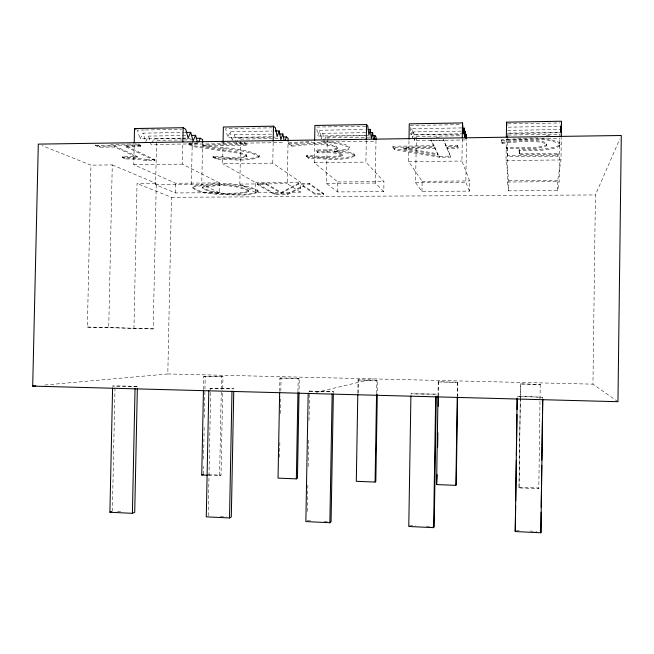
<?xml version="1.0" encoding="UTF-8"?>
<svg xmlns="http://www.w3.org/2000/svg" width="654" height="654" viewBox="0 0 654 654"><rect width="100%" height="100%" fill="white"/><g stroke="black" fill="none" stroke-linecap="round" stroke-linejoin="round"><path stroke-width="0.49" stroke-dasharray="3.27 2.45" d="M617.956 401.703L592.957 384.16L595.418 194.949L619.681 139.212M501.994 142.237C516.398 141.264 531.538 138.174 545.64 142.474L546.801 144.101L546.392 144.951C533.934 149.717 519.742 146.848 506.67 147.485L506.654 148.507C519.726 147.869 533.909 150.731 546.376 145.989L546.785 145.147L545.632 143.528C531.522 139.245 516.382 142.327 501.978 143.283L501.618 139.686C520.658 139.237 541.782 134.749 559.718 142.686L560.102 144.959L559.252 146.39C546.744 151.761 532.438 149.979 519.112 150.534L519.129 149.521C532.454 148.957 546.769 150.747 559.268 145.352L560.11 143.913M502.893 143.275L502.91 142.22M507.684 137.397L507.872 133.514L559.963 132.713L559.113 181.624L557.576 190.559L508.722 190.862L508.869 180.618L506.008 160.549L506.335 138.329M508.722 190.862L507.365 182.025L507.872 133.514M519.407 153.813L558.197 153.338L558.181 154.336L519.399 154.802L519.129 149.521M540.22 384.217L538.798 488.726L519.014 487.925L520.502 383.947L540.261 384.421L520.502 383.947M519.014 487.925L520.339 398.956M520.355 397.943L520.559 383.743M546.785 145.147L546.801 144.101M506.67 147.485L507.733 156.764L557.919 156.183L557.936 155.194L507.741 155.791M557.576 190.559L557.723 180.226L560.993 159.944L561.296 137.528M462.272 138.975L461.937 161.039L469.637 180.929L469.482 191.107L421.961 191.409L415.601 182.728L416.353 136.424L415.511 134.937L461.029 134.233M421.961 191.409L422.124 181.297L408.636 161.628L408.987 140.185M434.027 146.733L431.002 140.724L431.019 139.662L434.043 145.703L434.027 146.733L392.776 147.289L392.792 146.267L434.043 145.703M438.09 154.826L434.935 148.532L434.951 147.518L403.714 147.935L403.698 148.948L438.09 154.826L434.951 147.518M446.976 147.354L446.96 148.376L458.086 148.229L458.102 147.207L446.976 147.354L450.802 157.115L439.79 157.246L439.807 156.273L394.468 148.613L392.792 146.267M437.992 396.177L438.221 381.952L438.662 381.756L457.816 382.222L457.596 396.422M438.433 396.054L438.662 381.756M446.167 146.57L443.535 139.482L446.167 146.57L457.399 146.414L458.086 148.229M457.399 146.414L457.416 145.384L446.183 145.54M457.244 396.684L457.816 382.222M469.482 191.107L465.844 182.343L466.498 139.654M501.978 143.283L501.618 139.686M317.803 152.783L317.819 151.802L315.808 150.019L315.792 151.009L317.803 152.783C325.937 153.2 334.922 151.597 342.5 155.121L342.214 156.126C330.474 158.677 318.253 156.993 306.358 156.363L306.383 155.399C318.269 156.028 330.491 157.728 342.23 155.162L342.516 154.148C334.938 150.608 325.954 152.21 317.819 151.802M323.632 194.295L323.648 193.527L309.236 183.3L298.338 183.382L281.146 192.456L266.284 183.635L257.333 183.7L257.316 184.51L274.95 194.581L287.719 194.508L303.423 186.415L315.122 194.344L323.632 194.295L309.219 184.117L298.33 184.199L281.13 193.216L266.268 184.444L257.316 184.51M366.273 140.798L365.905 162.102L383.963 181.599L383.792 191.647L337.554 191.941L326.46 183.414L327.245 139.776M306.358 156.363L308.941 158.481C323.983 158.178 340.848 161.824 354.983 156.077L354.64 155.194L352.293 154.009L347.65 152.995L334.627 151.736L334.644 150.747L347.65 148.981L349.571 147.428L349.072 146.414C340.62 141.468 330.066 142.147 320.583 141.428M334.783 151.883L334.644 150.747M337.211 148.581L336.761 146.741L335.608 145.916L325.733 143.79L307.666 143.643L291.537 145.262L288.569 142.834L288.553 143.864L291.521 146.275L307.65 144.665L325.717 144.82L333.932 146.267L336.745 147.755L337.211 148.581L336.802 149.251C330.156 151.654 322.749 150.551 315.792 151.009M333.344 393.495L333.377 391.46L308.222 391.133L333.377 391.46M337.554 191.941L337.734 181.967L314.222 162.674L314.607 141.55M342.721 155.66L342.737 154.687M334.627 151.736L347.634 149.979L349.007 149.284L349.571 147.428M354.983 156.077L354.656 154.213C348.607 151.074 341.421 151.475 334.799 150.894M357.82 393.177L358.049 380.007L358.858 379.827L377.522 380.276L377.301 393.561M358.629 393.062L358.858 379.827M383.792 191.647L375.273 183.038L375.985 141.076M376.581 393.667L376.802 380.456L377.522 380.276M439.79 157.246L394.452 149.627L394.468 148.613M208.691 475.303L219.597 475.744L221.551 376.696L222.965 376.532L222.703 389.751M219.597 475.744L221.019 475.131L222.679 390.765M223.063 142.302L222.638 163.688L272.775 163.132L300.595 182.262L300.407 192.17L255.403 192.456L239.838 184.076L240.721 139.081L238.653 137.651L237.909 139.523M244.269 142.384L247.114 144.354L247.098 145.376L244.244 143.414L244.269 142.384L220.97 142.727M246.926 156.682L246.362 154.606L239.078 152.243L192.668 145.572L188.556 143.193L188.532 144.215L192.644 146.57L239.053 153.216L246.337 155.562L246.926 156.682C236.004 159.895 224.159 157.54 212.926 157.189L212.942 156.241C224.175 156.592 236.029 158.955 246.942 155.726M248.504 191.589L248.095 190.003C234.361 183.709 217.39 183.749 202.846 186.856L202.568 188.368C215.869 195.693 233.404 194.859 248.038 192.284L248.504 191.589L248.087 190.78C234.328 184.51 217.381 184.551 202.83 187.641L202.568 188.368M255.403 192.456L255.591 182.613L222.638 163.688M258.126 191.99L257.897 190.183C238.661 181.64 213.654 182.409 193.282 186.227L192.693 187.951C200.868 194.573 213.073 193.461 223.088 194.753C234.557 194.295 247.531 196.985 258.126 191.99L257.88 190.96C238.628 182.458 213.645 183.226 193.265 187.019L192.693 187.951M203.075 144.984C221.469 148.818 242.184 146.978 259.147 155.48L259.131 156.437C242.152 147.976 221.453 149.815 203.051 145.989L203.075 144.984L247.114 144.354M266.268 184.444L266.284 183.635M272.775 163.132L273.176 142.155M274.95 194.581L274.966 193.821L257.333 183.7M281.13 193.216L281.146 192.456M279.659 391.378L279.912 378.11L281.065 377.938L299.262 378.38L299.025 391.632M279.593 457.179L279.912 439.905M280.402 413.492L280.729 396.226M280.819 391.149L281.065 377.938M300.407 192.17L287.278 183.709L288.046 142.351M287.719 194.508L287.735 193.748L303.44 185.613L315.13 193.576L323.648 193.527M291.521 146.275L291.537 145.262M298.33 184.199L298.338 183.382M297.946 391.73L298.191 378.552L299.262 378.38M303.423 186.415L303.44 185.613M307.061 156.355L307.078 155.39M308.941 158.481L308.958 157.524L306.383 155.399M309.219 184.117L309.236 183.3M307.38 511.314L307.879 483.747M308.189 466.392L308.688 438.826M309.023 420.44L309.563 390.839M315.122 194.344L315.13 193.576M156.519 142.359L155.636 184.722L175.419 192.955L219.245 192.685L219.442 182.899L175.624 183.251L133.751 164.677L134.201 143.602M137.193 157.426L137.217 156.486L114.867 146.022L99.236 146.243L95.484 144.55L95.459 145.556L99.212 147.24L114.851 147.019L137.193 157.426L122.339 157.606L122.363 156.666L137.217 156.486M133.939 328.586L137.038 183.553L156.265 183.398L153.216 328.905L87.374 327.106L90.963 165.151L42.06 145.621M138.051 143.929L141.46 145.646L141.444 146.643L138.027 144.943L138.051 143.929L110.69 144.33M154.777 160.639L126.018 146.856L126.042 145.858L154.794 159.707L154.777 160.639L146.357 160.737L146.373 159.813C138.681 156.633 129.827 159.821 122.363 156.666M44.889 385.018L167.808 373.957L171.471 197.304L137.038 183.553M175.419 192.955L175.624 183.251M219.442 182.899L182.417 164.138L182.85 142.891M191.385 184.453L192.268 140.831M192.644 146.57L192.668 145.572M219.245 192.685L201.751 184.371L202.593 142.695M203.459 389.498L203.729 376.263L222.965 376.532M203.247 474.412L203.41 466.302M203.549 459.206L204.22 425.762M204.383 417.661L205.217 376.107M213.539 157.181L213.564 156.232M208.201 515.81L210.743 388.247L233.797 388.852L208.847 388.525L210.743 388.247M259.147 155.48L259.049 157.254C245.708 162.176 230.502 159.061 216.539 159.282L216.564 158.342L212.942 156.241M99.212 147.24L99.236 146.243M153.216 328.905L108.736 327.458L112.275 164.914L90.963 165.151M114.851 147.019L114.867 146.022M112.357 511.264L115.022 387.781M146.357 160.737L138.525 159.208L125.298 158.938L125.323 158.006M557.919 156.183L558.197 153.338M465.484 139.948L414.538 140.684L415.511 134.937M461.078 131.135L413.794 131.879L412.788 137.692L412.02 128.74L463.073 127.898M463.465 133.808L410.99 134.618L412.02 128.74M373.663 141.272L324.188 141.992L325.806 136.31L365.905 135.697M365.504 132.648L322.806 133.326L321.139 139.065L319.716 130.244L365.194 129.5M367.891 135.28L317.999 136.048L319.716 130.244M237.541 140.455L236.429 143.259L284.49 142.564M232.154 140.389L234.443 134.724L273.756 134.103M272.121 136.76L227.747 137.438L230.11 131.716L272.162 131.029M151.941 142.907L153.943 138.95L181.174 138.534M185.605 135.501L148.589 136.089L145.711 141.681L143.087 133.138L184.657 132.46M186.063 138.084L140.12 138.795L143.087 133.138M337.235 147.575L336.818 148.245C330.172 150.657 322.765 149.553 315.808 150.019M248.52 190.821L248.054 191.516C233.429 194.107 215.869 194.941 202.585 187.584M354.999 155.104C340.873 160.884 324 157.222 308.958 157.524M258.142 191.221C247.564 196.241 234.573 193.543 223.104 194.001C213.09 192.709 200.868 193.821 192.709 187.167M259.074 156.298C245.732 161.252 230.519 158.121 216.564 158.342M423.301 394.158L423.964 393.831M316.258 392.375L373.082 378.887M288.569 142.834L311.631 141.419M288.553 143.864C308.435 142.948 330.303 139.286 349.056 147.428L349.555 148.433M501.602 140.749C520.649 140.308 541.757 135.844 559.71 143.741L560.102 144.959M144.46 129.982L137.422 130.105L140.12 138.795M145.466 129.966L181.698 129.353M272.358 127.824L225.646 128.617L227.747 137.438M365.79 126.247L316.528 127.08L317.999 136.048M410.197 125.494L461.021 124.636M507.774 123.851L560.282 122.96M508.158 127.162L559.824 126.32M507.52 130.391L560.396 129.557M507.864 133.122L560.952 132.304M182.188 138.517L186.218 138.46M187.224 138.444L191.262 138.378M238.653 137.651L275.211 137.087M183.104 139.956L156.568 140.357L153.943 138.95M184.126 139.94L192.292 139.817M240.721 139.081L274.001 138.583M275.007 138.566L280.051 138.484M369.96 137.127L327.278 137.773L325.806 136.31M416.353 136.424L461.544 135.746M508.052 135.043L559.759 134.258M327.163 138.975L329.166 138.942M436.104 137.348L440.158 137.283M546.433 135.697L551.461 135.623M188.556 143.193L197.672 143.062M197.851 143.815L151.139 144.485L148.589 136.089M507.586 139.343L560.077 138.583M95.459 145.556L138.027 144.943M188.532 144.215L244.244 143.414M431.002 140.724L443.518 140.545M126.042 145.858L141.46 145.646M126.018 146.856L141.444 146.643M203.051 145.989L247.098 145.376M403.698 148.948L434.935 148.532M146.373 159.813L154.794 159.707M439.807 156.273L450.819 156.143M133.751 164.677L182.417 164.138M314.222 162.674L365.905 162.102M408.636 161.628L461.937 161.039M506.008 160.549L560.993 159.944M255.591 182.613L300.595 182.262M337.734 181.967L383.963 181.599M422.124 181.297L469.637 180.929M508.869 180.618L557.723 180.226M155.636 184.722L201.751 184.371M239.838 184.076L287.278 183.709M326.46 183.414L375.273 183.038M415.601 182.728L465.844 182.343M507.365 182.025L559.113 181.624M274.966 193.821L287.735 193.748M171.471 197.304L595.418 194.949M87.374 327.106L108.736 327.458M167.808 373.957L592.957 384.16M203.729 376.263L221.551 376.696M279.912 378.11L298.191 378.552M358.049 380.007L376.802 380.456M438.221 381.952L457.465 382.418M208.185 474.608L221.019 475.131M519.072 487.222L538.765 488.023L538.798 488.726M117.434 511.502L122.519 511.747M220.259 516.382L226.284 516.668M307.208 520.502L312.179 520.739M324.114 521.303L329.085 521.54M409.527 525.35L415.445 525.636M426.302 526.151L432.229 526.429M516.308 530.419L519.251 530.558M530.051 531.064L536.926 531.391M403.714 147.935L438.106 153.837M112.275 164.914L156.265 183.398M122.339 157.606L125.298 158.938M212.926 157.189L216.539 159.282M392.776 147.289L394.452 149.627M446.96 148.376L450.802 157.115M457.416 145.384L458.102 147.207M230.11 131.716L231.925 139.425M234.443 134.724L235.988 141.362M322.806 133.326L324.188 141.992M410.369 127.522L410.99 134.618M413.794 131.879L414.538 140.684M519.112 150.534L519.399 154.802M517.257 396.275L542.795 397.289L517.257 396.275M436.3 394.158L410.941 393.831L436.3 394.158M137.397 386.326L112.643 385.999L137.397 386.326"/><path stroke-width="0.98" d="M506.351 137.315L506.572 122.167L561.524 121.227L561.312 136.506M542.763 399.332L540.907 532.773L515.229 531.555L517.134 398.646M515.679 505.992L515.229 531.555M515.753 500.907L516.333 460.277M516.407 455.2L516.995 414.562M517.069 409.486L517.224 398.311M541.12 512.205L540.907 532.773M541.185 507.103L541.774 465.28M541.839 460.179L542.428 418.364M542.493 413.263L542.697 398.981M410.908 395.874L408.775 526.486L433.602 527.664L434.199 526.527L436.267 396.193M433.602 527.664L435.678 396.512M457.579 397.436L456.23 484.671L455.871 485.358L436.594 484.573L437.992 396.177M437.191 474.698L436.594 484.573M437.632 447.123L437.853 432.825M438.278 406.273L438.417 397.076M455.871 485.358L457.228 397.706M462.288 137.969L462.525 122.927L409.257 123.843L409.012 139.163M466.515 138.656L466.081 134.16L465.681 138.019M308.189 393.168L305.851 521.581L329.861 522.726L332.142 393.79M333.327 394.509L331.071 521.63L329.861 522.726M357.803 394.19L356.299 481.303L375.085 482.072L375.813 481.409L377.284 394.575M366.289 139.784L366.551 124.571L314.901 125.462L314.631 140.545M376.001 140.07L376.058 137.038L374.93 135.558L372.927 135.591M375.085 482.072L376.557 394.689M208.806 390.561L206.28 516.848L229.513 517.952L231.99 391.166M233.74 391.901L231.303 516.905L229.513 517.952M273.192 141.158L273.478 126.173L223.366 127.031L223.079 141.289M279.642 392.4L278.04 478.123L296.352 478.867L297.439 478.229L299.009 392.645M288.071 141.354L288.12 138.362L286.387 136.915L283.337 136.964M296.352 478.867L297.93 392.743M134.225 142.605L134.52 128.552L183.161 127.718L185.728 129.288L188.099 138.051L190.739 132.361L185.671 132.443M112.594 388.035L109.905 512.254L132.394 513.325L135.043 388.615M137.348 388.353L134.716 512.327L132.394 513.325M182.875 141.885L183.161 127.718M202.593 142.695L202.658 139.662L200.337 138.239L196.306 138.305M207.694 475.262L201.743 475.017L203.443 390.52M32.7 386.113L38.3 144.117L621.3 135.501L617.956 401.703L32.7 386.113L35.749 385.844M561.222 124.816L560.952 132.304L560.838 126.304M374.08 139.367L374.93 135.558M370.589 132.566L372.625 132.533L371.317 138.313L370.246 129.418L368.227 129.451M370.246 129.418L368.905 135.264L367.801 126.214L366.551 124.571M285.119 140.684L286.387 136.915M279.806 134.005L282.83 133.956L280.877 139.662L279.168 130.914L275.162 130.98M279.168 130.914L277.165 136.678L275.399 127.775L273.478 126.173M198.677 141.959L200.337 138.239M191.606 135.403L195.603 135.337L193.044 140.978L190.739 132.361M109.905 512.254L111.54 511.591M201.743 475.017L203.247 474.412M134.52 128.552L135.967 129.328M462.525 122.927L463.465 133.808L464.095 127.882L464.487 136.923L465.1 131.07L465.403 137.978M195.603 135.337L197.353 141.934M282.83 133.956L284.122 140.651M372.625 132.533L373.434 139.335M506.572 122.167L506.785 125.723"/></g></svg>
